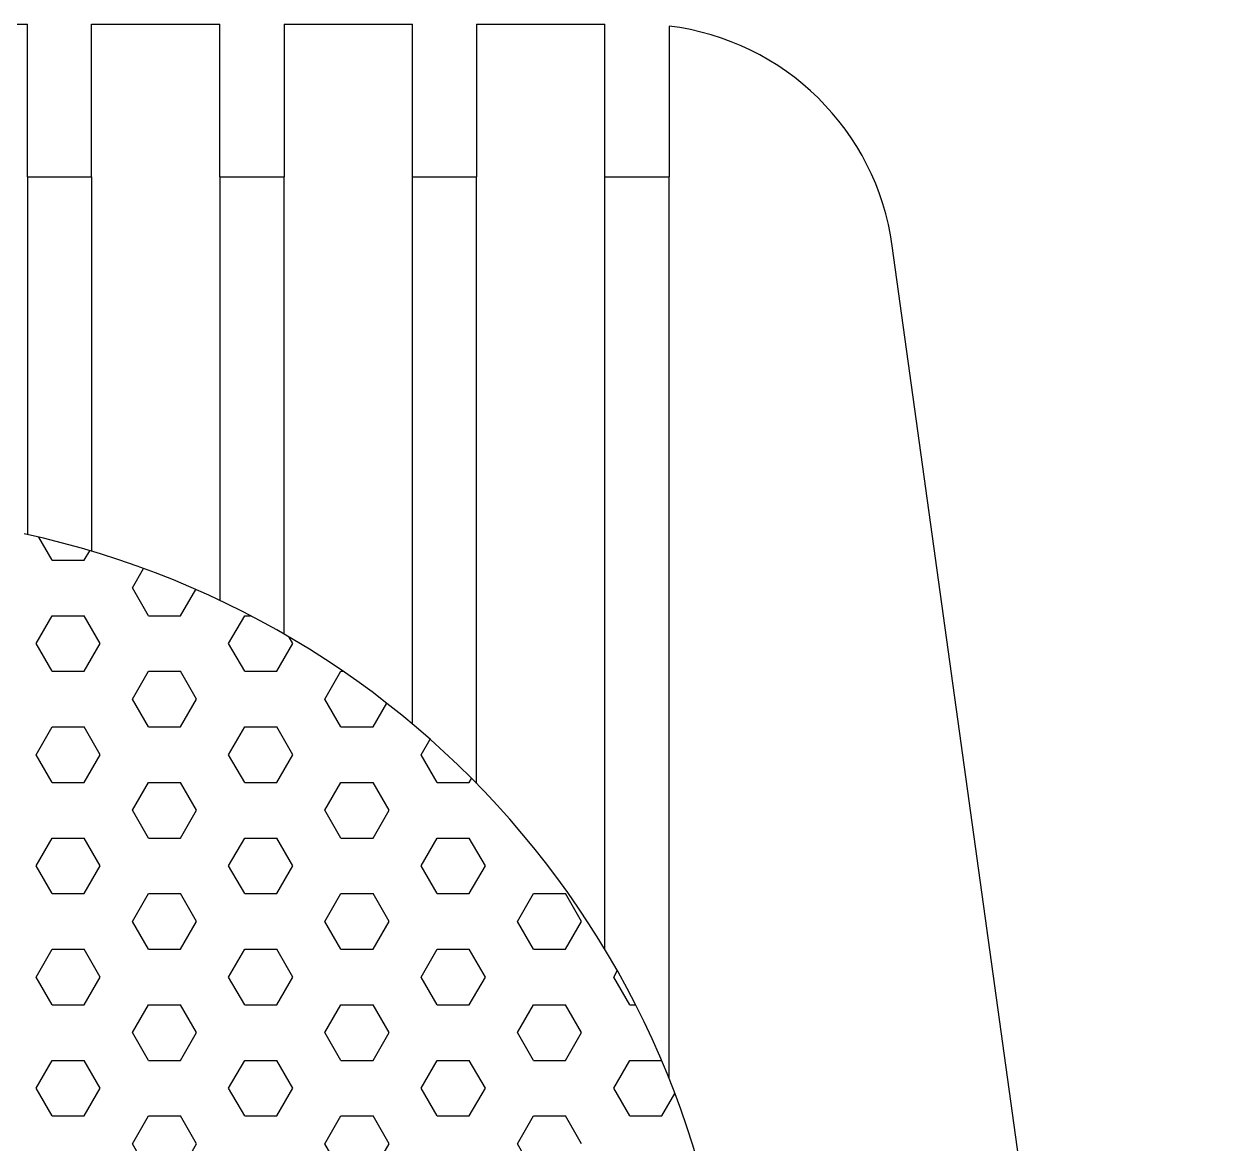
# Model space of a CAD drawing. Extents: x 4.922 to 5.722, y 2.655 to 3.153.
# Drawn here: x 5.5191 to 5.6135, y 3.0656 to 3.1528 of the extents above; entities that cross this region are included whole.
import ezdxf

# ---------------------------------------------------------------- set-up
doc = ezdxf.new("R2010")
doc.units = 0
doc.header["$MEASUREMENT"] = 0
doc.layers.get('0').update_dxf_attribs({"linetype": 'CONTINUOUS'})
doc.layers.add('ACES', color=7, linetype='CONTINUOUS')
doc.layers.add('ACES-I', color=251, linetype='CONTINUOUS')

# ---------------------------------------------------------------- blocks, each defined once
blk = doc.blocks.new('*X0')
at = {"color": 0}
for p, q in [((6.165000001443048, 2.710659514678432), (6.163969656325373, 2.712444124771576)), ((6.16750000085874, 2.710659513349492), (6.167926645234826, 2.711398483085637)), ((6.165000000000002, 2.71065951452), (6.167500000000002, 2.71065951452)), ((6.171250000859673, 2.708494449839493), (6.172125499961882, 2.710010858766501)), ((6.172500001443982, 2.70632938766005), (6.171250001443982, 2.708494451169511)), ((6.175000000860607, 2.706329386329492), (6.176184097987639, 2.708380302714609)), ((6.16375000085874, 2.704164322821109), (6.16500000085874, 2.70632938633057)), ((6.165000000000002, 2.7063293875), (6.167500000000002, 2.7063293875)), ((6.168750001443049, 2.704164324150049), (6.167500001443049, 2.70632938765951)), ((6.172500000000002, 2.7063293875), (6.175000000000002, 2.7063293875)), ((6.17875000086154, 2.704164322819492), (6.18000000086154, 2.706329386328953)), ((6.180000000000002, 2.7063293875), (6.18046089086475, 2.7063293875)), ((6.18375000144585, 2.704164324151668), (6.183457582194871, 2.704670809151474)), ((6.165000001442115, 2.701999260640049), (6.163750001442115, 2.70416432414951)), ((6.167500000859673, 2.70199925931111), (6.168750000859673, 2.704164322820571)), ((6.180000001444917, 2.701999260641668), (6.178750001444917, 2.704164324151129)), ((6.182500000862473, 2.701999259309491), (6.183750000862473, 2.704164322818952)), ((6.165000000000002, 2.70199926048), (6.167500000000002, 2.70199926048)), ((6.171250000860606, 2.699834195801109), (6.172500000860606, 2.70199925931057)), ((6.172500000000002, 2.70199926048), (6.175000000000002, 2.70199926048)), ((6.176250001443982, 2.699834197131668), (6.175000001443983, 2.701999260641128)), ((6.180000000000002, 2.70199926048), (6.182500000000003, 2.70199926048)), ((6.186250000863406, 2.699834195799492), (6.187500000863406, 2.701999259308953)), ((6.187500000000003, 2.70199926048), (6.1876663487928, 2.70199926048)), ((6.172500001443049, 2.697669133621666), (6.171250001443049, 2.699834197131127)), ((6.17500000086154, 2.697669132291109), (6.17625000086154, 2.69983419580057)), ((6.18750000144585, 2.697669133623285), (6.18625000144585, 2.699834197132746)), ((6.19000000086434, 2.697669132289493), (6.191065332890886, 2.699514341486399)), ((6.163750000859673, 2.695504068782727), (6.165000000859672, 2.697669132292188)), ((6.165000000000003, 2.69766913346), (6.167500000000003, 2.69766913346)), ((6.168750001442115, 2.695504070111666), (6.167500001442115, 2.697669133621127)), ((6.172500000000003, 2.69766913346), (6.175000000000003, 2.69766913346)), ((6.178750000862473, 2.695504068781108), (6.180000000862472, 2.697669132290569)), ((6.180000000000003, 2.69766913346), (6.182500000000004, 2.69766913346)), ((6.183750001444917, 2.695504070113285), (6.182500001444917, 2.697669133622746)), ((6.187500000000004, 2.69766913346), (6.190000000000004, 2.69766913346)), ((6.193750000865274, 2.695504068779492), (6.194445595283779, 2.696708873653804)), ((6.165000001441182, 2.693339006601667), (6.163750001441183, 2.695504070111128)), ((6.167500000860606, 2.693339005272726), (6.168750000860606, 2.695504068782187)), ((6.180000001443982, 2.693339006603285), (6.178750001443983, 2.695504070112746)), ((6.182500000863406, 2.693339005271109), (6.183750000863406, 2.69550406878057)), ((6.195000001446783, 2.693339006604902), (6.193750001446784, 2.695504070114363)), ((6.165000000000003, 2.69333900644), (6.167500000000003, 2.69333900644)), ((6.17125000086154, 2.691173941762726), (6.17250000086154, 2.693339005272187)), ((6.172500000000003, 2.69333900644), (6.175000000000003, 2.69333900644)), ((6.176250001443049, 2.691173943093284), (6.175000001443049, 2.693339006602745)), ((6.180000000000003, 2.69333900644), (6.182500000000004, 2.69333900644)), ((6.18625000086434, 2.69117394176111), (6.18750000086434, 2.693339005270571)), ((6.187500000000004, 2.69333900644), (6.190000000000004, 2.69333900644)), ((6.19125000144585, 2.691173943094902), (6.19000000144585, 2.693339006604363)), ((6.195000000000004, 2.69333900644), (6.197500000000004, 2.69333900644)), ((6.197500000866207, 2.693339005269491), (6.197683372900308, 2.693656614949241)), ((6.172500001442115, 2.689008879583283), (6.171250001442115, 2.691173943092744)), ((6.175000000862473, 2.689008878252725), (6.176250000862472, 2.691173941762186)), ((6.187500001444917, 2.689008879584902), (6.186250001444917, 2.691173943094363)), ((6.190000000865274, 2.689008878251109), (6.191250000865273, 2.69117394176057)), ((6.163750000860606, 2.686843814744343), (6.165000000860606, 2.689008878253804)), ((6.165000000000003, 2.68900887942), (6.167500000000003, 2.68900887942)), ((6.168750001441182, 2.686843816073284), (6.167500001441183, 2.689008879582745)), ((6.172500000000003, 2.68900887942), (6.175000000000003, 2.68900887942)), ((6.178750000863406, 2.686843814742726), (6.180000000863406, 2.689008878252187)), ((6.180000000000003, 2.68900887942), (6.182500000000004, 2.68900887942)), ((6.183750001443983, 2.686843816074902), (6.182500001443983, 2.689008879584363)), ((6.187500000000004, 2.68900887942), (6.190000000000004, 2.68900887942)), ((6.193750000866207, 2.686843814741108), (6.195000000866207, 2.689008878250569)), ((6.195000000000004, 2.68900887942), (6.197500000000004, 2.68900887942)), ((6.198750001446784, 2.686843816076519), (6.197500001446784, 2.68900887958598)), ((6.165000001440249, 2.684678752563283), (6.163750001440249, 2.686843816072744)), ((6.16750000086154, 2.684678751234343), (6.168750000861539, 2.686843814743804)), ((6.180000001443049, 2.684678752564901), (6.178750001443049, 2.686843816074362)), ((6.18250000086434, 2.684678751232727), (6.18375000086434, 2.686843814742188)), ((6.19500000144585, 2.684678752566519), (6.19375000144585, 2.68684381607598)), ((6.19750000086714, 2.684678751231109), (6.19875000086714, 2.68684381474057)), ((6.165000000000003, 2.6846787524), (6.167500000000003, 2.6846787524)), ((6.171250000862472, 2.682513687724343), (6.172500000862472, 2.684678751233804)), ((6.172500000000003, 2.6846787524), (6.175000000000003, 2.6846787524)), ((6.176250001442115, 2.6825136890549), (6.175000001442116, 2.684678752564361)), ((6.180000000000003, 2.6846787524), (6.182500000000004, 2.6846787524)), ((6.186250000865273, 2.682513687722726), (6.187500000865273, 2.684678751232187)), ((6.187500000000004, 2.6846787524), (6.190000000000004, 2.6846787524)), ((6.191250001444917, 2.682513689056519), (6.190000001444917, 2.68467875256598)), ((6.195000000000004, 2.6846787524), (6.197500000000004, 2.6846787524)), ((6.201250000868074, 2.682513687721109), (6.202500000868073, 2.68467875123057)), ((6.202500000000004, 2.6846787524), (6.205000000000005, 2.6846787524)), ((6.206250001447717, 2.682513689058137), (6.205000001447718, 2.684678752567598)), ((6.172500001441183, 2.680348625544901), (6.171250001441183, 2.682513689054362)), ((6.175000000863406, 2.680348624214343), (6.176250000863406, 2.682513687723804)), ((6.187500001443983, 2.680348625546519), (6.186250001443983, 2.68251368905598)), ((6.190000000866207, 2.680348624212725), (6.191250000866207, 2.682513687722186)), ((6.202500001446784, 2.680348625548136), (6.201250001446784, 2.682513689057597)), ((6.205000000869007, 2.680348624211109), (6.206250000869007, 2.68251368772057)), ((6.16375000086154, 2.67818356070596), (6.165000000861539, 2.680348624215421)), ((6.165000000000003, 2.68034862538), (6.167500000000003, 2.68034862538)), ((6.168750001440249, 2.6781835620349), (6.167500001440249, 2.680348625544361)), ((6.172500000000003, 2.68034862538), (6.175000000000003, 2.68034862538)), ((6.17875000086434, 2.678183560704344), (6.180000000864339, 2.680348624213805)), ((6.180000000000003, 2.68034862538), (6.182500000000004, 2.68034862538)), ((6.183750001443049, 2.678183562036518), (6.182500001443049, 2.680348625545979)), ((6.187500000000004, 2.68034862538), (6.190000000000004, 2.68034862538)), ((6.19375000086714, 2.678183560702726), (6.19500000086714, 2.680348624212187)), ((6.195000000000004, 2.68034862538), (6.197500000000004, 2.68034862538)), ((6.19875000144585, 2.678183562038136), (6.19750000144585, 2.680348625547597)), ((6.202500000000004, 2.68034862538), (6.205000000000005, 2.68034862538)), ((6.165000001439315, 2.676018498524899), (6.163750001439316, 2.67818356203436)), ((6.167500000862472, 2.67601849719596), (6.168750000862472, 2.678183560705421)), ((6.180000001442115, 2.676018498526517), (6.178750001442116, 2.678183562035978)), ((6.182500000865273, 2.676018497194343), (6.183750000865273, 2.678183560703804)), ((6.195000001444917, 2.676018498528136), (6.193750001444918, 2.678183562037597)), ((6.197500000868073, 2.676018497192726), (6.198750000868073, 2.678183560702187)), ((6.208750000869941, 2.678183560701108), (6.20903452918788, 2.678676378203971)), ((6.210000001447717, 2.676018498529754), (6.208750001447718, 2.678183562039215)), ((6.165000000000003, 2.67601849836), (6.167500000000003, 2.67601849836)), ((6.171250000863406, 2.67385343368596), (6.172500000863406, 2.676018497195421)), ((6.172500000000003, 2.67601849836), (6.175000000000003, 2.67601849836)), ((6.176250001441183, 2.673853435016518), (6.175000001441183, 2.676018498525979)), ((6.180000000000003, 2.67601849836), (6.182500000000004, 2.67601849836)), ((6.186250000866207, 2.673853433684342), (6.187500000866207, 2.676018497193803)), ((6.187500000000004, 2.67601849836), (6.190000000000004, 2.67601849836)), ((6.191250001443983, 2.673853435018136), (6.190000001443983, 2.676018498527597)), ((6.195000000000004, 2.67601849836), (6.197500000000004, 2.67601849836)), ((6.201250000869007, 2.673853433682726), (6.202500000869007, 2.676018497192187)), ((6.202500000000004, 2.67601849836), (6.205000000000005, 2.67601849836)), ((6.206250001446784, 2.673853435019753), (6.205000001446784, 2.676018498529214)), ((6.210000000000004, 2.67601849836), (6.210459854501987, 2.67601849836)), ((6.172500001440249, 2.671688371506517), (6.171250001440249, 2.673853435015978)), ((6.17500000086434, 2.671688370175961), (6.176250000864339, 2.673853433685422)), ((6.187500001443049, 2.671688371508135), (6.186250001443049, 2.673853435017596)), ((6.19000000086714, 2.671688370174343), (6.191250000867139, 2.673853433683804)), ((6.20250000144585, 2.671688371509753), (6.20125000144585, 2.673853435019214)), ((6.205000000869941, 2.671688370172725), (6.20625000086994, 2.673853433682186)), ((6.163750000862472, 2.669523306667577), (6.165000000862472, 2.671688370177038)), ((6.165000000000004, 2.67168837134), (6.167500000000004, 2.67168837134)), ((6.168750001439316, 2.669523307996516), (6.167500001439316, 2.671688371505977)), ((6.172500000000004, 2.67168837134), (6.175000000000004, 2.67168837134)), ((6.178750000865273, 2.66952330666596), (6.180000000865273, 2.671688370175421)), ((6.180000000000004, 2.67168837134), (6.182500000000005, 2.67168837134)), ((6.183750001442116, 2.669523307998134), (6.182500001442116, 2.671688371507595)), ((6.187500000000004, 2.67168837134), (6.190000000000005, 2.67168837134)), ((6.193750000868073, 2.669523306664343), (6.195000000868073, 2.671688370173804)), ((6.195000000000005, 2.67168837134), (6.197500000000005, 2.67168837134)), ((6.198750001444918, 2.669523307999753), (6.197500001444918, 2.671688371509214)), ((6.202500000000005, 2.67168837134), (6.205000000000005, 2.67168837134)), ((6.208750000870873, 2.669523306662727), (6.210000000870873, 2.671688370172188)), ((6.210000000000005, 2.67168837134), (6.212480200296039, 2.67168837134)), ((6.165000001438381, 2.667358244486516), (6.163750001438381, 2.669523307995977)), ((6.167500000863406, 2.667358243157577), (6.168750000863406, 2.669523306667038)), ((6.180000001441183, 2.667358244488135), (6.178750001441183, 2.669523307997596)), ((6.182500000866207, 2.667358243155959), (6.183750000866207, 2.66952330666542)), ((6.195000001443983, 2.667358244489753), (6.193750001443983, 2.669523307999214)), ((6.197500000869007, 2.667358243154343), (6.198750000869007, 2.669523306663804)), ((6.210000001446784, 2.66735824449137), (6.208750001446784, 2.669523308000831)), ((6.212500000871807, 2.667358243152727), (6.21351519847519, 2.669116616981508)), ((6.165000000000004, 2.66735824432), (6.167500000000004, 2.66735824432)), ((6.171250000864339, 2.665193179647578), (6.172500000864339, 2.667358243157039)), ((6.172500000000004, 2.66735824432), (6.175000000000004, 2.66735824432)), ((6.176250001440249, 2.665193180978134), (6.17500000144025, 2.667358244487595)), ((6.180000000000004, 2.66735824432), (6.182500000000005, 2.66735824432)), ((6.186250000867139, 2.66519317964596), (6.187500000867139, 2.667358243155421)), ((6.187500000000004, 2.66735824432), (6.190000000000005, 2.66735824432)), ((6.191250001443049, 2.665193180979752), (6.19000000144305, 2.667358244489213)), ((6.195000000000005, 2.66735824432), (6.197500000000005, 2.66735824432)), ((6.20125000086994, 2.665193179644342), (6.20250000086994, 2.667358243153803)), ((6.202500000000005, 2.66735824432), (6.205000000000005, 2.66735824432)), ((6.20625000144585, 2.66519318098137), (6.205000001445851, 2.667358244490831)), ((6.210000000000005, 2.66735824432), (6.212500000000006, 2.66735824432)), ((6.172500001439316, 2.663028117468133), (6.171250001439316, 2.665193180977594)), ((6.175000000865273, 2.663028116137577), (6.176250000865273, 2.665193179647038)), ((6.187500001442116, 2.663028117469751), (6.186250001442116, 2.665193180979212)), ((6.190000000868073, 2.66302811613596), (6.191250000868073, 2.665193179645421)), ((6.202500001444918, 2.66302811747137), (6.201250001444918, 2.665193180980831))]:
    blk.add_line(p, q, dxfattribs=at)

msp = doc.modelspace()

# ---------------------------------------------------------------- linework, layer by layer
at = {"layer": 'ACES'}
for p, q in [((5.509396730043048, 3.152803678219118), (5.519396730043047, 3.152803678219118)), ((5.519396730043049, 3.140913102887209), (5.519396730043048, 3.152803678219118)), ((5.524396730043048, 3.152803678219117), (5.534396730043048, 3.152803678219118)), ((5.524396730043049, 3.140913102887209), (5.524396730043048, 3.152803678219117)), ((5.534396730043049, 3.140913102887209), (5.534396730043048, 3.152803678219118)), ((5.539396730043049, 3.152803678219118), (5.539396730043049, 3.14091310288721)), ((5.539396730043049, 3.152803678219118), (5.549396730043049, 3.152803678219118)), ((5.549396730043049, 3.14091310288721), (5.549396730043049, 3.152803678219118)), ((5.554396730043051, 3.152803678219119), (5.55439673004305, 3.140913102887209)), ((5.554396730043051, 3.152803678219119), (5.564396730043049, 3.152803678219117)), ((5.564396730043049, 3.14091310288721), (5.564396730043049, 3.152803678219117)), ((5.569396730043053, 3.152656501171971), (5.569396730043049, 3.14091310288721)), ((5.519396730043049, 3.140913102887209), (5.524396730043049, 3.14091310288721)), ((5.534396730043049, 3.14091310288721), (5.539396730043049, 3.14091310288721)), ((5.549396730043048, 3.14091310288721), (5.55439673004305, 3.14091310288721)), ((5.564396730043049, 3.14091310288721), (5.569396730043049, 3.14091310288721)), ((5.61347014787589, 2.942803678219117), (5.586785909215695, 3.135546414929888))]:
    msp.add_line(p, q, dxfattribs=at)
msp.add_arc((5.566974866958019, 3.132803678219117), 0.02, 7.882200944227975, 83.04480419590233, dxfattribs=at)
at = {"layer": 'ACES-I'}
for p, q in [((5.519396730043049, 3.140913102887209), (5.519396730043049, 3.113039058182972)), ((5.524396730043049, 3.140913102887209), (5.524396730043049, 3.111747125852077)), ((5.534396730043049, 3.140913102887209), (5.534396730043049, 3.107910639730447)), ((5.539396730043049, 3.105286864791989), (5.539396730043049, 3.14091310288721)), ((5.549396730043049, 3.098284113000891), (5.549396730043049, 3.14091310288721)), ((5.55439673004305, 3.093654881382732), (5.55439673004305, 3.140913102887209)), ((5.564396730043049, 3.080720599281696), (5.564396730043049, 3.14091310288721)), ((5.569396730043049, 3.070645848640572), (5.569396730043049, 3.14091310288721))]:
    msp.add_line(p, q, dxfattribs=at)
msp.add_arc((5.504396730043029, 3.044665086527089), 0.07, 0, 77.83706189734897, dxfattribs=at)

# ---------------------------------------------------------------- block references
msp.add_blockref('*X0', (-0.6436753016566774, 0.4003918171941718), dxfattribs=at)

doc.saveas('drawing.dxf')
